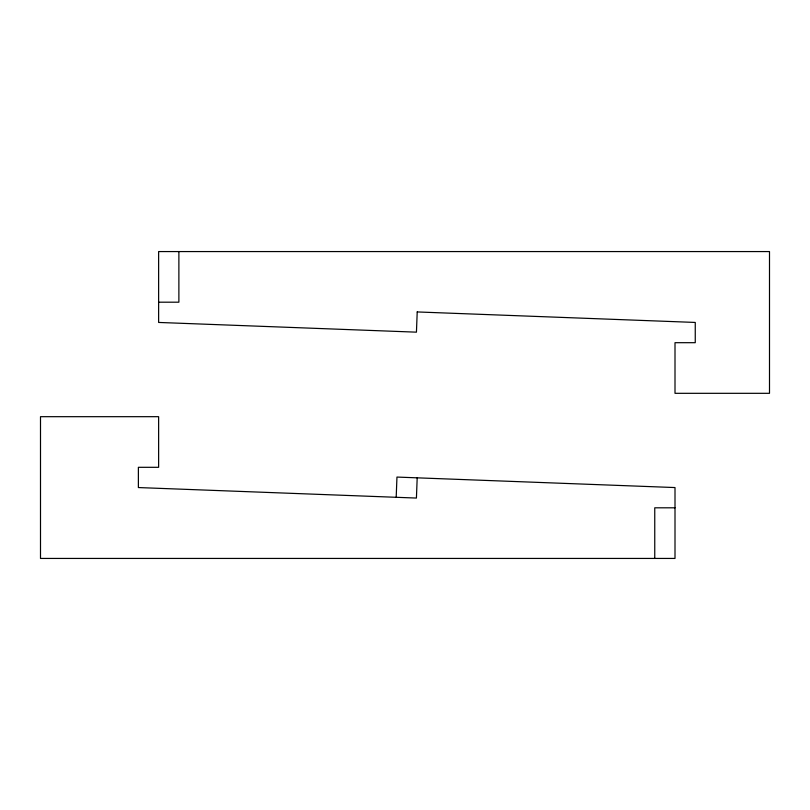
<?xml version="1.0" encoding="UTF-8"?>
<svg xmlns="http://www.w3.org/2000/svg" width="810" height="810" viewBox="0 0 810 810"><rect width="100%" height="100%" fill="white"/><g stroke="black" fill="none" stroke-linecap="round" stroke-linejoin="round"><path stroke-width="1.21" d="M396.191 497.289L396.961 477.07L675.003 487.559L675.003 558.434L40.5 558.434L40.5 416.684L158.628 416.684L158.628 467.309L138.378 467.309L138.378 487.559L416.421 498.059L417.19 477.839M158.628 302.191L178.878 302.191L178.878 251.566M675.003 507.809L654.753 507.809L654.753 558.434M417.211 311.941L416.441 332.161L158.628 322.441L158.628 251.566L769.5 251.566L769.5 393.316L675.003 393.316L675.003 342.691L695.253 342.691L695.253 322.441L417.211 311.941"/></g></svg>
